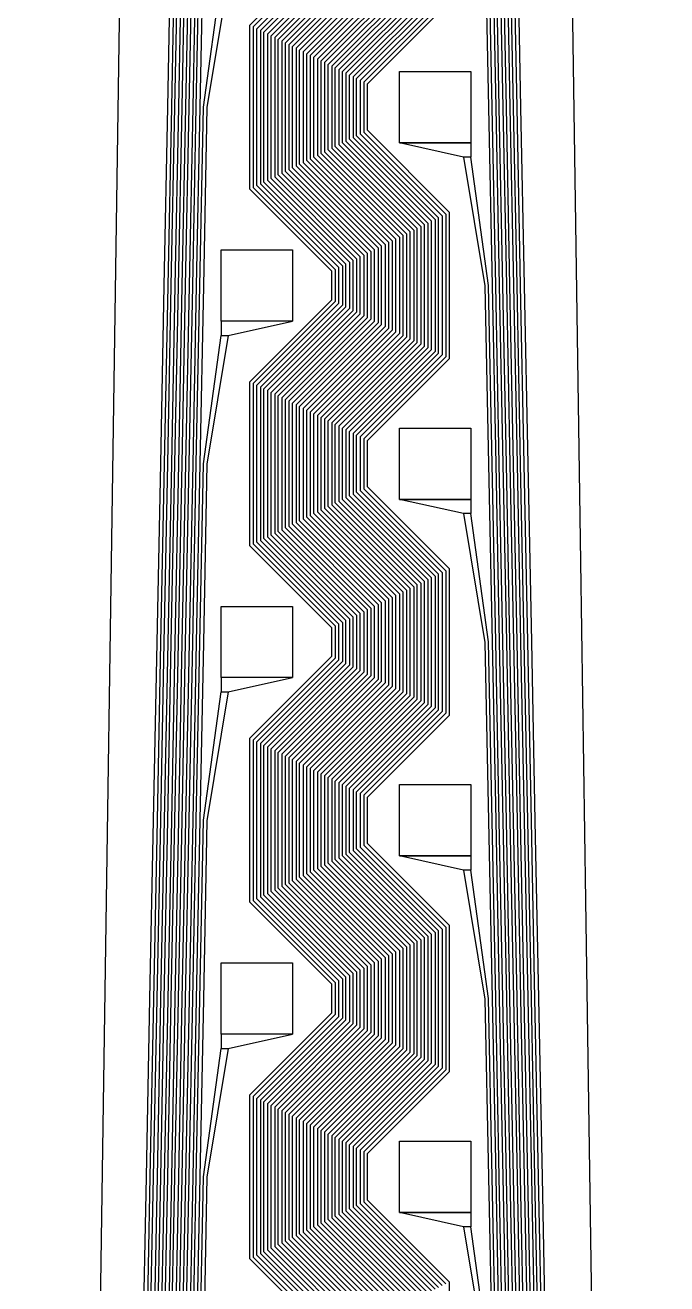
# Model space of a CAD drawing. Header units: inches. Extents: x 115980 to 170179, y 57000 to 74333.
# Drawn here: x 122291.8 to 122381.8, y 67575.6 to 67752.1 of the extents above; entities that cross this region are included whole.
import ezdxf

# ---------------------------------------------------------------- set-up
doc = ezdxf.new("R2010")
doc.units = ezdxf.units.IN
doc.header["$MEASUREMENT"] = 0
for name, color, linetype in [('metal', 221, 'Continuous'), ('nitride window', 40, 'Continuous'), ('profile', 140, 'Continuous')]:
    doc.layers.add(name, color=color, linetype=linetype)

msp = doc.modelspace()

# ---------------------------------------------------------------- linework, layer by layer
at = {"layer": 'metal'}
for points in [[(122301.83, 67240.63), (122302.32, 67265.56), (122302.83, 67290.63), (122303.32, 67315.56), (122303.83, 67340.63), (122304.32, 67365.56), (122304.83, 67390.63), (122305.32, 67415.56), (122305.83, 67440.63), (122306.32, 67465.56), (122306.83, 67490.63), (122307.32, 67515.56), (122307.83, 67540.63), (122308.32, 67565.56), (122308.83, 67590.63), (122309.32, 67615.56), (122309.83, 67640.63), (122310.32, 67665.56), (122310.83, 67690.63), (122311.32, 67715.56), (122311.83, 67740.63), (122312.32, 67765.56)], [(122312.82, 67765.55), (122312.33, 67740.62), (122311.82, 67715.55), (122311.33, 67690.62), (122310.82, 67665.55), (122310.33, 67640.62), (122309.82, 67615.55), (122309.33, 67590.62), (122308.82, 67565.55), (122308.33, 67540.62), (122307.82, 67515.55), (122307.33, 67490.62), (122306.82, 67465.55), (122306.33, 67440.62), (122305.82, 67415.55), (122305.33, 67390.62), (122304.82, 67365.55), (122304.33, 67340.62), (122303.82, 67315.55), (122303.33, 67290.62), (122302.82, 67265.55), (122302.33, 67240.62)], [(122302.83, 67240.63), (122303.32, 67265.56), (122303.83, 67290.63), (122304.32, 67315.56), (122304.83, 67340.63), (122305.32, 67365.56), (122305.83, 67390.63), (122306.32, 67415.56), (122306.83, 67440.63), (122307.32, 67465.56), (122307.83, 67490.63), (122308.32, 67515.56), (122308.83, 67540.63), (122309.32, 67565.56), (122309.83, 67590.63), (122310.32, 67615.56), (122310.83, 67640.63), (122311.32, 67665.56), (122311.83, 67690.63), (122312.32, 67715.56), (122312.83, 67740.63), (122313.32, 67765.56)], [(122313.82, 67765.55), (122313.33, 67740.62), (122312.82, 67715.55), (122312.33, 67690.62), (122311.82, 67665.55), (122311.33, 67640.62), (122310.82, 67615.55), (122310.33, 67590.62), (122309.82, 67565.55), (122309.33, 67540.62), (122308.82, 67515.55), (122308.33, 67490.62), (122307.82, 67465.55), (122307.33, 67440.62), (122306.82, 67415.55), (122306.33, 67390.62), (122305.82, 67365.55), (122305.33, 67340.62), (122304.82, 67315.55), (122304.33, 67290.62), (122303.82, 67265.55), (122303.33, 67240.62)], [(122303.83, 67240.63), (122304.32, 67265.56), (122304.83, 67290.63), (122305.32, 67315.56), (122305.83, 67340.63), (122306.32, 67365.56), (122306.83, 67390.63), (122307.32, 67415.56), (122307.83, 67440.63), (122308.32, 67465.56), (122308.83, 67490.63), (122309.32, 67515.56), (122309.83, 67540.63), (122310.32, 67565.56), (122310.83, 67590.63), (122311.32, 67615.56), (122311.83, 67640.63), (122312.32, 67665.56), (122312.83, 67690.63), (122313.32, 67715.56), (122313.83, 67740.63), (122314.32, 67765.56)], [(122314.82, 67765.55), (122314.33, 67740.62), (122313.82, 67715.55), (122313.33, 67690.62), (122312.82, 67665.55), (122312.33, 67640.62), (122311.82, 67615.55), (122311.33, 67590.62), (122310.82, 67565.55), (122310.33, 67540.62), (122309.82, 67515.55), (122309.33, 67490.62), (122308.82, 67465.55), (122308.33, 67440.62), (122307.82, 67415.55), (122307.33, 67390.62), (122306.82, 67365.55), (122306.33, 67340.62), (122305.82, 67315.55), (122305.33, 67290.62), (122304.82, 67265.55), (122304.33, 67240.62)], [(122304.83, 67240.63), (122305.32, 67265.56), (122305.83, 67290.63), (122306.32, 67315.56), (122306.83, 67340.63), (122307.32, 67365.56), (122307.83, 67390.63), (122308.32, 67415.56), (122308.83, 67440.63), (122309.32, 67465.56), (122309.83, 67490.63), (122310.32, 67515.56), (122310.83, 67540.63), (122311.32, 67565.56), (122311.83, 67590.63), (122312.32, 67615.56), (122312.83, 67640.63), (122313.32, 67665.56), (122313.83, 67690.63), (122314.32, 67715.56), (122314.83, 67740.63), (122315.32, 67765.56)], [(122315.82, 67765.55), (122315.33, 67740.62), (122314.82, 67715.55), (122314.33, 67690.62), (122313.82, 67665.55), (122313.33, 67640.62), (122312.82, 67615.55), (122312.33, 67590.62), (122311.82, 67565.55), (122311.33, 67540.62), (122310.82, 67515.55), (122310.33, 67490.62), (122309.82, 67465.55), (122309.33, 67440.62), (122308.82, 67415.55), (122308.33, 67390.62), (122307.82, 67365.55), (122307.33, 67340.62), (122306.82, 67315.55), (122306.33, 67290.62), (122305.82, 67265.55), (122305.33, 67240.62)], [(122305.83, 67240.63), (122306.32, 67265.56), (122306.83, 67290.63), (122307.32, 67315.56), (122307.83, 67340.63), (122308.32, 67365.56), (122308.83, 67390.63), (122309.32, 67415.56), (122309.83, 67440.63), (122310.32, 67465.56), (122310.83, 67490.63), (122311.32, 67515.56), (122311.83, 67540.63), (122312.32, 67565.56), (122312.83, 67590.63), (122313.32, 67615.56), (122313.83, 67640.63), (122314.32, 67665.56), (122314.83, 67690.63), (122315.32, 67715.56), (122315.83, 67740.63), (122316.32, 67765.55)], [(122316.82, 67765.55), (122316.33, 67740.62), (122315.82, 67715.55), (122315.33, 67690.62), (122314.82, 67665.55), (122314.33, 67640.62), (122313.82, 67615.55), (122313.33, 67590.62), (122312.82, 67565.55), (122312.33, 67540.62), (122311.82, 67515.55), (122311.33, 67490.62), (122310.82, 67465.55), (122310.33, 67440.62), (122309.82, 67415.55), (122309.33, 67390.62), (122308.82, 67365.55), (122308.33, 67340.62), (122307.82, 67315.55), (122307.33, 67290.62), (122306.82, 67265.55), (122306.33, 67240.62)], [(122356.32, 67765.55), (122356.82, 67740.55), (122357.32, 67715.62), (122357.82, 67690.55), (122358.32, 67665.62), (122358.82, 67640.55), (122359.32, 67615.62), (122359.82, 67590.55), (122360.32, 67565.62), (122360.82, 67540.55), (122361.32, 67515.62), (122361.82, 67490.55), (122362.32, 67465.62), (122362.82, 67440.55), (122363.32, 67415.62), (122363.82, 67390.55), (122364.32, 67365.62), (122364.82, 67340.55), (122365.32, 67315.62), (122365.82, 67290.55), (122366.32, 67265.62), (122366.82, 67240.55)], [(122367.32, 67240.56), (122366.82, 67265.63), (122366.32, 67290.56), (122365.82, 67315.63), (122365.32, 67340.56), (122364.82, 67365.63), (122364.32, 67390.56), (122363.82, 67415.63), (122363.32, 67440.56), (122362.82, 67465.63), (122362.32, 67490.56), (122361.82, 67515.63), (122361.32, 67540.56), (122360.82, 67565.63), (122360.32, 67590.56), (122359.82, 67615.63), (122359.32, 67640.56), (122358.82, 67665.63), (122358.32, 67690.56), (122357.82, 67715.63), (122357.32, 67740.55), (122356.82, 67765.62)], [(122357.32, 67765.62), (122357.82, 67740.55), (122358.32, 67715.62), (122358.82, 67690.55), (122359.32, 67665.62), (122359.82, 67640.55), (122360.32, 67615.62), (122360.82, 67590.55), (122361.32, 67565.62), (122361.82, 67540.55), (122362.32, 67515.62), (122362.82, 67490.55), (122363.32, 67465.62), (122363.82, 67440.55), (122364.32, 67415.62), (122364.82, 67390.55), (122365.32, 67365.62), (122365.82, 67340.55), (122366.32, 67315.62), (122366.82, 67290.55), (122367.32, 67265.62), (122367.82, 67240.55)], [(122368.32, 67240.56), (122367.82, 67265.63), (122367.32, 67290.56), (122366.82, 67315.63), (122366.32, 67340.56), (122365.82, 67365.63), (122365.32, 67390.56), (122364.82, 67415.63), (122364.32, 67440.56), (122363.82, 67465.63), (122363.32, 67490.56), (122362.82, 67515.63), (122362.32, 67540.56), (122361.82, 67565.63), (122361.32, 67590.56), (122360.82, 67615.63), (122360.32, 67640.56), (122359.82, 67665.63), (122359.32, 67690.56), (122358.82, 67715.63), (122358.32, 67740.56), (122357.82, 67765.63)], [(122358.32, 67765.62), (122358.82, 67740.55), (122359.32, 67715.62), (122359.82, 67690.55), (122360.32, 67665.62), (122360.82, 67640.55), (122361.32, 67615.62), (122361.82, 67590.55), (122362.32, 67565.62), (122362.82, 67540.55), (122363.32, 67515.62), (122363.82, 67490.55), (122364.32, 67465.62), (122364.82, 67440.55), (122365.32, 67415.62), (122365.82, 67390.55), (122366.32, 67365.62), (122366.82, 67340.55), (122367.32, 67315.62), (122367.82, 67290.55), (122368.32, 67265.62), (122368.82, 67240.55)], [(122369.32, 67240.56), (122368.82, 67265.63), (122368.32, 67290.56), (122367.82, 67315.63), (122367.32, 67340.56), (122366.82, 67365.63), (122366.32, 67390.56), (122365.82, 67415.63), (122365.32, 67440.56), (122364.82, 67465.63), (122364.32, 67490.56), (122363.82, 67515.63), (122363.32, 67540.56), (122362.82, 67565.63), (122362.32, 67590.56), (122361.82, 67615.63), (122361.32, 67640.56), (122360.82, 67665.63), (122360.32, 67690.56), (122359.82, 67715.63), (122359.32, 67740.56), (122358.82, 67765.63)], [(122359.32, 67765.62), (122359.82, 67740.55), (122360.32, 67715.62), (122360.82, 67690.55), (122361.32, 67665.62), (122361.82, 67640.55), (122362.32, 67615.62), (122362.82, 67590.55), (122363.32, 67565.62), (122363.82, 67540.55), (122364.32, 67515.62), (122364.82, 67490.55), (122365.32, 67465.62), (122365.82, 67440.55), (122366.32, 67415.62), (122366.82, 67390.55), (122367.32, 67365.62), (122367.82, 67340.55), (122368.32, 67315.62), (122368.82, 67290.55), (122369.32, 67265.62), (122369.82, 67240.55)], [(122370.32, 67240.56), (122369.82, 67265.63), (122369.32, 67290.56), (122368.82, 67315.63), (122368.32, 67340.56), (122367.82, 67365.63), (122367.32, 67390.56), (122366.82, 67415.63), (122366.32, 67440.56), (122365.82, 67465.63), (122365.32, 67490.56), (122364.82, 67515.63), (122364.32, 67540.56), (122363.82, 67565.63), (122363.32, 67590.56), (122362.82, 67615.63), (122362.32, 67640.56), (122361.82, 67665.63), (122361.32, 67690.56), (122360.82, 67715.63), (122360.32, 67740.56), (122359.82, 67765.63)], [(122370.82, 67240.55), (122370.32, 67265.62), (122369.82, 67290.55), (122369.32, 67315.62), (122368.82, 67340.55), (122368.32, 67365.62), (122367.82, 67390.55), (122367.32, 67415.62), (122366.82, 67440.55), (122366.32, 67465.62), (122365.82, 67490.55), (122365.32, 67515.62), (122364.82, 67540.55), (122364.32, 67565.62), (122363.82, 67590.55), (122363.32, 67615.62), (122362.82, 67640.55), (122362.32, 67665.62), (122361.82, 67690.55), (122361.32, 67715.62), (122360.82, 67740.55), (122360.32, 67765.62)], [(122360.82, 67765.63), (122361.32, 67740.56), (122361.82, 67715.63), (122362.32, 67690.56), (122362.82, 67665.63), (122363.32, 67640.56), (122363.82, 67615.63), (122364.32, 67590.56), (122364.82, 67565.63), (122365.32, 67540.56), (122365.82, 67515.63), (122366.32, 67490.56), (122366.82, 67465.63), (122367.32, 67440.56), (122367.82, 67415.63), (122368.32, 67390.56), (122368.82, 67365.63), (122369.32, 67340.56), (122369.82, 67315.63), (122370.32, 67290.56), (122370.82, 67265.63), (122371.32, 67240.56)], [(122334.82, 67567.62), (122323.32, 67579.12), (122323.32, 67602.12), (122334.82, 67613.62), (122334.82, 67617.62), (122323.32, 67629.12), (122323.32, 67652.12), (122334.82, 67663.62), (122334.82, 67667.62), (122323.32, 67679.12), (122323.32, 67702.12), (122334.82, 67713.62), (122334.82, 67717.62), (122323.32, 67729.12), (122323.32, 67752.12), (122334.82, 67763.62)], [(122335.32, 67763.37), (122323.82, 67751.87), (122323.82, 67729.37), (122335.32, 67717.87), (122335.32, 67713.37), (122323.82, 67701.87), (122323.82, 67679.37), (122335.32, 67667.87), (122335.32, 67663.37), (122323.82, 67651.87), (122323.82, 67629.37), (122335.32, 67617.87), (122335.32, 67613.37), (122323.82, 67601.87), (122323.82, 67579.37), (122335.32, 67567.87)], [(122335.82, 67568.12), (122324.32, 67579.62), (122324.32, 67601.62), (122335.82, 67613.12), (122335.82, 67618.12), (122324.32, 67629.62), (122324.32, 67651.62), (122335.82, 67663.12), (122335.82, 67668.12), (122324.32, 67679.62), (122324.32, 67701.62), (122335.82, 67713.12), (122335.82, 67718.12), (122324.32, 67729.62), (122324.32, 67751.62), (122335.82, 67763.12)], [(122336.32, 67762.87), (122324.82, 67751.37), (122324.82, 67729.87), (122336.32, 67718.37), (122336.32, 67712.87), (122324.82, 67701.37), (122324.82, 67679.87), (122336.32, 67668.37), (122336.32, 67662.87), (122324.82, 67651.37), (122324.82, 67629.87), (122336.32, 67618.37), (122336.32, 67612.87), (122324.82, 67601.37), (122324.82, 67579.87), (122336.32, 67568.37)], [(122336.82, 67568.62), (122325.32, 67580.12), (122325.32, 67601.12), (122336.82, 67612.62), (122336.82, 67618.62), (122325.32, 67630.12), (122325.32, 67651.12), (122336.82, 67662.62), (122336.82, 67668.62), (122325.32, 67680.12), (122325.32, 67701.12), (122336.82, 67712.62), (122336.82, 67718.62), (122325.32, 67730.12), (122325.32, 67751.12), (122336.82, 67762.62)], [(122337.32, 67762.37), (122325.82, 67750.87), (122325.82, 67730.37), (122337.32, 67718.87), (122337.32, 67712.37), (122325.82, 67700.87), (122325.82, 67680.37), (122337.32, 67668.87), (122337.32, 67662.37), (122325.82, 67650.87), (122325.82, 67630.37), (122337.32, 67618.87), (122337.32, 67612.37), (122325.82, 67600.87), (122325.82, 67580.37), (122337.32, 67568.87)], [(122337.82, 67569.12), (122326.32, 67580.62), (122326.32, 67600.62), (122337.82, 67612.12), (122337.82, 67619.12), (122326.32, 67630.62), (122326.32, 67650.62), (122337.82, 67662.12), (122337.82, 67669.12), (122326.32, 67680.62), (122326.32, 67700.62), (122337.82, 67712.12), (122337.82, 67719.12), (122326.32, 67730.62), (122326.32, 67750.62), (122337.82, 67762.12)], [(122338.32, 67761.87), (122326.82, 67750.37), (122326.82, 67730.87), (122338.32, 67719.37), (122338.32, 67711.87), (122326.82, 67700.37), (122326.82, 67680.87), (122338.32, 67669.37), (122338.32, 67661.87), (122326.82, 67650.37), (122326.82, 67630.87), (122338.32, 67619.37), (122338.32, 67611.87), (122326.82, 67600.37), (122326.82, 67580.87), (122338.32, 67569.37)], [(122338.82, 67569.62), (122327.32, 67581.12), (122327.32, 67600.12), (122338.82, 67611.62), (122338.82, 67619.62), (122327.32, 67631.12), (122327.32, 67650.12), (122338.82, 67661.62), (122338.82, 67669.62), (122327.32, 67681.12), (122327.32, 67700.12), (122338.82, 67711.62), (122338.82, 67719.62), (122327.32, 67731.12), (122327.32, 67750.12), (122338.82, 67761.62)], [(122339.32, 67761.37), (122327.82, 67749.87), (122327.82, 67731.37), (122339.32, 67719.87), (122339.32, 67711.37), (122327.82, 67699.87), (122327.82, 67681.37), (122339.32, 67669.87), (122339.32, 67661.37), (122327.82, 67649.87), (122327.82, 67631.37), (122339.32, 67619.87), (122339.32, 67611.37), (122327.82, 67599.87), (122327.82, 67581.37), (122339.32, 67569.87)], [(122339.82, 67570.12), (122328.32, 67581.62), (122328.32, 67599.62), (122339.82, 67611.12), (122339.82, 67620.12), (122328.32, 67631.62), (122328.32, 67649.62), (122339.82, 67661.12), (122339.82, 67670.12), (122328.32, 67681.62), (122328.32, 67699.62), (122339.82, 67711.12), (122339.82, 67720.12), (122328.32, 67731.62), (122328.32, 67749.62), (122339.82, 67761.12)], [(122340.32, 67760.87), (122328.82, 67749.37), (122328.82, 67731.87), (122340.32, 67720.37), (122340.32, 67710.87), (122328.82, 67699.37), (122328.82, 67681.87), (122340.32, 67670.37), (122340.32, 67660.87), (122328.82, 67649.37), (122328.82, 67631.87), (122340.32, 67620.37), (122340.32, 67610.87), (122328.82, 67599.37), (122328.82, 67581.87), (122340.32, 67570.37)], [(122340.82, 67570.62), (122329.32, 67582.12), (122329.32, 67599.12), (122340.82, 67610.62), (122340.82, 67620.62), (122329.32, 67632.12), (122329.32, 67649.12), (122340.82, 67660.62), (122340.82, 67670.62), (122329.32, 67682.12), (122329.32, 67699.12), (122340.82, 67710.62), (122340.82, 67720.62), (122329.32, 67732.12), (122329.32, 67749.12), (122340.82, 67760.62)], [(122341.32, 67760.37), (122329.82, 67748.87), (122329.82, 67732.37), (122341.32, 67720.87), (122341.32, 67710.37), (122329.82, 67698.87), (122329.82, 67682.37), (122341.32, 67670.87), (122341.32, 67660.37), (122329.82, 67648.87), (122329.82, 67632.37), (122341.32, 67620.87), (122341.32, 67610.37), (122329.82, 67598.87), (122329.82, 67582.37), (122341.32, 67570.87)], [(122341.82, 67571.12), (122330.32, 67582.62), (122330.32, 67598.62), (122341.82, 67610.12), (122341.82, 67621.12), (122330.32, 67632.62), (122330.32, 67648.62), (122341.82, 67660.12), (122341.82, 67671.12), (122330.32, 67682.62), (122330.32, 67698.62), (122341.82, 67710.12), (122341.82, 67721.12), (122330.32, 67732.62), (122330.32, 67748.62), (122341.82, 67760.12)], [(122306.83, 67240.63), (122307.32, 67265.56), (122307.83, 67290.63), (122308.32, 67315.56), (122308.83, 67340.63), (122309.32, 67365.56), (122309.83, 67390.63), (122310.32, 67415.56), (122310.83, 67440.63), (122311.32, 67465.56), (122311.83, 67490.63), (122312.32, 67515.56), (122312.83, 67540.63), (122313.32, 67565.56), (122313.83, 67590.63), (122314.32, 67615.56), (122314.83, 67640.63), (122315.32, 67665.56), (122315.83, 67690.63), (122316.32, 67715.55), (122316.83, 67740.62), (122319.32, 67758.62)], [(122320.32, 67758.62), (122317.32, 67740.55), (122316.82, 67715.55), (122316.33, 67690.62), (122315.82, 67665.55), (122315.33, 67640.62), (122314.82, 67615.55), (122314.33, 67590.62), (122313.82, 67565.55), (122313.33, 67540.62), (122312.82, 67515.55), (122312.33, 67490.62), (122311.82, 67465.55), (122311.33, 67440.62), (122310.82, 67415.55), (122310.33, 67390.62), (122309.82, 67365.55), (122309.33, 67340.62), (122308.82, 67315.55), (122308.33, 67290.62), (122307.82, 67265.55), (122307.33, 67240.62)], [(122342.32, 67759.87), (122330.82, 67748.37), (122330.82, 67732.87), (122342.32, 67721.37), (122342.32, 67709.87), (122330.82, 67698.37), (122330.82, 67682.87), (122342.32, 67671.37), (122342.32, 67659.87), (122330.82, 67648.37), (122330.82, 67632.87), (122342.32, 67621.37), (122342.32, 67609.87), (122330.82, 67598.37), (122330.82, 67582.87), (122342.32, 67571.37)], [(122342.82, 67571.62), (122331.32, 67583.12), (122331.32, 67598.12), (122342.82, 67609.62), (122342.82, 67621.62), (122331.32, 67633.12), (122331.32, 67648.12), (122342.82, 67659.62), (122342.82, 67671.62), (122331.32, 67683.12), (122331.32, 67698.12), (122342.82, 67709.62), (122342.82, 67721.62), (122331.32, 67733.12), (122331.32, 67748.12), (122342.82, 67759.62)], [(122343.32, 67759.37), (122331.82, 67747.87), (122331.82, 67733.37), (122343.32, 67721.87), (122343.32, 67709.37), (122331.82, 67697.87), (122331.82, 67683.37), (122343.32, 67671.87), (122343.32, 67659.37), (122331.82, 67647.87), (122331.82, 67633.37), (122343.32, 67621.87), (122343.32, 67609.37), (122331.82, 67597.87), (122331.82, 67583.37), (122343.32, 67571.87)], [(122343.82, 67572.12), (122332.32, 67583.62), (122332.32, 67597.62), (122343.82, 67609.12), (122343.82, 67622.12), (122332.32, 67633.62), (122332.32, 67647.62), (122343.82, 67659.12), (122343.82, 67672.12), (122332.32, 67683.62), (122332.32, 67697.62), (122343.82, 67709.12), (122343.82, 67722.12), (122332.32, 67733.62), (122332.32, 67747.62), (122343.82, 67759.12)], [(122344.32, 67758.87), (122332.82, 67747.37), (122332.82, 67733.87), (122344.32, 67722.37), (122344.32, 67708.87), (122332.82, 67697.37), (122332.82, 67683.87), (122344.32, 67672.37), (122344.32, 67658.87), (122332.82, 67647.37), (122332.82, 67633.87), (122344.32, 67622.37), (122344.32, 67608.87), (122332.82, 67597.37), (122332.82, 67583.87), (122344.32, 67572.37)], [(122344.82, 67572.62), (122333.32, 67584.12), (122333.32, 67597.12), (122344.82, 67608.62), (122344.82, 67622.62), (122333.32, 67634.12), (122333.32, 67647.12), (122344.82, 67658.62), (122344.82, 67672.62), (122333.32, 67684.12), (122333.32, 67697.12), (122344.82, 67708.62), (122344.82, 67722.62), (122333.32, 67734.12), (122333.32, 67747.12), (122344.82, 67758.62)], [(122345.32, 67758.37), (122333.82, 67746.87), (122333.82, 67734.37), (122345.32, 67722.87), (122345.32, 67708.37), (122333.82, 67696.87), (122333.82, 67684.37), (122345.32, 67672.87), (122345.32, 67658.37), (122333.82, 67646.87), (122333.82, 67634.37), (122345.32, 67622.87), (122345.32, 67608.37), (122333.82, 67596.87), (122333.82, 67584.37), (122345.32, 67572.87)], [(122345.82, 67573.12), (122334.32, 67584.62), (122334.32, 67596.62), (122345.82, 67608.12), (122345.82, 67623.12), (122334.32, 67634.62), (122334.32, 67646.62), (122345.82, 67658.12), (122345.82, 67673.12), (122334.32, 67684.62), (122334.32, 67696.62), (122345.82, 67708.12), (122345.82, 67723.12), (122334.32, 67734.62), (122334.32, 67746.62), (122345.82, 67758.12)], [(122346.32, 67757.87), (122334.82, 67746.37), (122334.82, 67734.87), (122346.32, 67723.37), (122346.32, 67707.87), (122334.82, 67696.37), (122334.82, 67684.87), (122346.32, 67673.37), (122346.32, 67657.87), (122334.82, 67646.37), (122334.82, 67634.87), (122346.32, 67623.37), (122346.32, 67607.87), (122334.82, 67596.37), (122334.82, 67584.87), (122346.32, 67573.37)], [(122346.82, 67573.62), (122335.32, 67585.12), (122335.32, 67596.12), (122346.82, 67607.62), (122346.82, 67623.62), (122335.32, 67635.12), (122335.32, 67646.12), (122346.82, 67657.62), (122346.82, 67673.62), (122335.32, 67685.12), (122335.32, 67696.12), (122346.82, 67707.62), (122346.82, 67723.62), (122335.32, 67735.12), (122335.32, 67746.12), (122346.82, 67757.62)], [(122347.32, 67757.37), (122335.82, 67745.87), (122335.82, 67735.37), (122347.32, 67723.87), (122347.32, 67707.37), (122335.82, 67695.87), (122335.82, 67685.37), (122347.32, 67673.87), (122347.32, 67657.37), (122335.82, 67645.87), (122335.82, 67635.37), (122347.32, 67623.87), (122347.32, 67607.37), (122335.82, 67595.87), (122335.82, 67585.37), (122347.32, 67573.87)], [(122347.82, 67574.12), (122336.32, 67585.62), (122336.32, 67595.62), (122347.82, 67607.12), (122347.82, 67624.12), (122336.32, 67635.62), (122336.32, 67645.62), (122347.82, 67657.12), (122347.82, 67674.12), (122336.32, 67685.62), (122336.32, 67695.62), (122347.82, 67707.12), (122347.82, 67724.12), (122336.32, 67735.62), (122336.32, 67745.62), (122347.82, 67757.12)], [(122348.32, 67756.87), (122336.82, 67745.37), (122336.82, 67735.87), (122348.32, 67724.37), (122348.32, 67706.87), (122336.82, 67695.37), (122336.82, 67685.87), (122348.32, 67674.37), (122348.32, 67656.87), (122336.82, 67645.37), (122336.82, 67635.87), (122348.32, 67624.37), (122348.32, 67606.87), (122336.82, 67595.37), (122336.82, 67585.87), (122348.32, 67574.37)], [(122348.82, 67574.62), (122337.32, 67586.12), (122337.32, 67595.12), (122348.82, 67606.62), (122348.82, 67624.62), (122337.32, 67636.12), (122337.32, 67645.12), (122348.82, 67656.62), (122348.82, 67674.62), (122337.32, 67686.12), (122337.32, 67695.12), (122348.82, 67706.62), (122348.82, 67724.62), (122337.32, 67736.12), (122337.32, 67745.12), (122348.82, 67756.62)], [(122349.32, 67756.37), (122337.82, 67744.87), (122337.82, 67736.37), (122349.32, 67724.87), (122349.32, 67706.37), (122337.82, 67694.87), (122337.82, 67686.37), (122349.32, 67674.87), (122349.32, 67656.37), (122337.82, 67644.87), (122337.82, 67636.37), (122349.32, 67624.87), (122349.32, 67606.37), (122337.82, 67594.87), (122337.82, 67586.37), (122349.32, 67574.87)], [(122349.82, 67575.12), (122338.32, 67586.62), (122338.32, 67594.62), (122349.82, 67606.12), (122349.82, 67625.12), (122338.32, 67636.62), (122338.32, 67644.62), (122349.82, 67656.12), (122349.82, 67675.12), (122338.32, 67686.62), (122338.32, 67694.62), (122349.82, 67706.12), (122349.82, 67725.12), (122338.32, 67736.62), (122338.32, 67744.62), (122349.82, 67756.12)], [(122350.32, 67755.87), (122338.82, 67744.37), (122338.82, 67736.87), (122350.32, 67725.37), (122350.32, 67705.87), (122338.82, 67694.37), (122338.82, 67686.87), (122350.32, 67675.37), (122350.32, 67655.87), (122338.82, 67644.37), (122338.82, 67636.87), (122350.32, 67625.37), (122350.32, 67605.87), (122338.82, 67594.37), (122338.82, 67586.87), (122350.32, 67575.37)], [(122350.82, 67755.62), (122339.32, 67744.12), (122339.32, 67737.12), (122350.82, 67725.62), (122350.82, 67705.62), (122339.32, 67694.12), (122339.32, 67687.12), (122350.82, 67675.62), (122350.82, 67655.62), (122339.32, 67644.12), (122339.32, 67637.12), (122350.82, 67625.62), (122350.82, 67605.62), (122339.32, 67594.12), (122339.32, 67587.12), (122350.82, 67575.62)], [(122351.32, 67555.37), (122351.32, 67575.87), (122339.82, 67587.37), (122339.82, 67593.87), (122351.32, 67605.37), (122351.32, 67625.87), (122339.82, 67637.37), (122339.82, 67643.87), (122351.32, 67655.37), (122351.32, 67675.87), (122339.82, 67687.37), (122339.82, 67693.87), (122351.32, 67705.37), (122351.32, 67725.87), (122339.82, 67737.37), (122339.82, 67743.87), (122351.32, 67755.37)], [(122359.82, 67565.63), (122359.32, 67590.56), (122358.82, 67615.63), (122358.32, 67640.56), (122357.82, 67665.63), (122357.32, 67690.55), (122356.82, 67715.62), (122354.32, 67733.62), (122353.32, 67733.62), (122356.32, 67715.55), (122356.82, 67690.55), (122357.32, 67665.62), (122357.82, 67640.55), (122358.32, 67615.62), (122358.82, 67590.55), (122359.32, 67565.62)], [(122314.32, 67565.56), (122314.83, 67590.63), (122315.32, 67615.56), (122315.83, 67640.63), (122316.32, 67665.55), (122316.83, 67690.62), (122319.32, 67708.62), (122320.32, 67708.62), (122317.32, 67690.55), (122316.82, 67665.55), (122316.33, 67640.62), (122315.82, 67615.55), (122315.33, 67590.62), (122314.82, 67565.55)], [(122358.82, 67565.63), (122358.32, 67590.56), (122357.82, 67615.63), (122357.32, 67640.55), (122356.82, 67665.62), (122354.32, 67683.62), (122353.32, 67683.62), (122356.32, 67665.55), (122356.82, 67640.55), (122357.32, 67615.62), (122357.82, 67590.55), (122358.32, 67565.62)], [(122315.32, 67565.56), (122315.83, 67590.63), (122316.32, 67615.55), (122316.83, 67640.62), (122319.32, 67658.62), (122320.32, 67658.62), (122317.32, 67640.55), (122316.82, 67615.55), (122316.33, 67590.62), (122315.82, 67565.55)], [(122357.82, 67565.63), (122357.32, 67590.55), (122356.82, 67615.62), (122354.32, 67633.62), (122353.32, 67633.62), (122356.32, 67615.55), (122356.82, 67590.55), (122357.32, 67565.62)], [(122316.32, 67565.55), (122316.83, 67590.62), (122319.32, 67608.62), (122320.32, 67608.62), (122317.32, 67590.55), (122316.82, 67565.55)], [(122356.82, 67565.62), (122354.32, 67583.62), (122353.32, 67583.62), (122356.32, 67565.55)]]:
    msp.add_lwpolyline(points, dxfattribs=at)
for points in [[(122344.32, 67745.62), (122354.32, 67745.62), (122354.32, 67735.62), (122344.32, 67735.62)], [(122354.32, 67733.62), (122353.32, 67733.62), (122344.32, 67735.62), (122354.32, 67735.62)], [(122319.32, 67720.62), (122329.32, 67720.62), (122329.32, 67710.62), (122319.32, 67710.62)], [(122319.32, 67708.62), (122320.32, 67708.62), (122329.32, 67710.62), (122319.32, 67710.62)], [(122344.32, 67695.62), (122354.32, 67695.62), (122354.32, 67685.62), (122344.32, 67685.62)], [(122354.32, 67683.62), (122353.32, 67683.62), (122344.32, 67685.62), (122354.32, 67685.62)], [(122319.32, 67670.62), (122329.32, 67670.62), (122329.32, 67660.62), (122319.32, 67660.62)], [(122319.32, 67658.62), (122320.32, 67658.62), (122329.32, 67660.62), (122319.32, 67660.62)], [(122344.32, 67645.62), (122354.32, 67645.62), (122354.32, 67635.62), (122344.32, 67635.62)], [(122354.32, 67633.62), (122353.32, 67633.62), (122344.32, 67635.62), (122354.32, 67635.62)], [(122319.32, 67620.62), (122329.32, 67620.62), (122329.32, 67610.62), (122319.32, 67610.62)], [(122319.32, 67608.62), (122320.32, 67608.62), (122329.32, 67610.62), (122319.32, 67610.62)], [(122344.32, 67595.62), (122354.32, 67595.62), (122354.32, 67585.62), (122344.32, 67585.62)], [(122354.32, 67583.62), (122353.32, 67583.62), (122344.32, 67585.62), (122354.32, 67585.62)]]:
    msp.add_lwpolyline(points, close=True, dxfattribs=at)
at = {"layer": 'nitride window'}
for points in [[(122344.32, 67745.62), (122354.32, 67745.62), (122354.32, 67735.62), (122344.32, 67735.62)], [(122319.32, 67720.62), (122329.32, 67720.62), (122329.32, 67710.62), (122319.32, 67710.62)], [(122344.32, 67695.62), (122354.32, 67695.62), (122354.32, 67685.62), (122344.32, 67685.62)], [(122319.32, 67670.62), (122329.32, 67670.62), (122329.32, 67660.62), (122319.32, 67660.62)], [(122344.32, 67645.62), (122354.32, 67645.62), (122354.32, 67635.62), (122344.32, 67635.62)], [(122319.32, 67620.62), (122329.32, 67620.62), (122329.32, 67610.62), (122319.32, 67610.62)], [(122344.32, 67595.62), (122354.32, 67595.62), (122354.32, 67585.62), (122344.32, 67585.62)]]:
    msp.add_lwpolyline(points, close=True, dxfattribs=at)
at = {"layer": 'profile'}
msp.add_lwpolyline([(122381.82, 66240.55), (122291.82, 66240.55), (122291.83, 66857.56), (122315.33, 68448.62), (122336.82, 68510.69), (122358.33, 68448.62), (122381.82, 66857.63)], close=True, dxfattribs=at)

doc.saveas('drawing.dxf')
